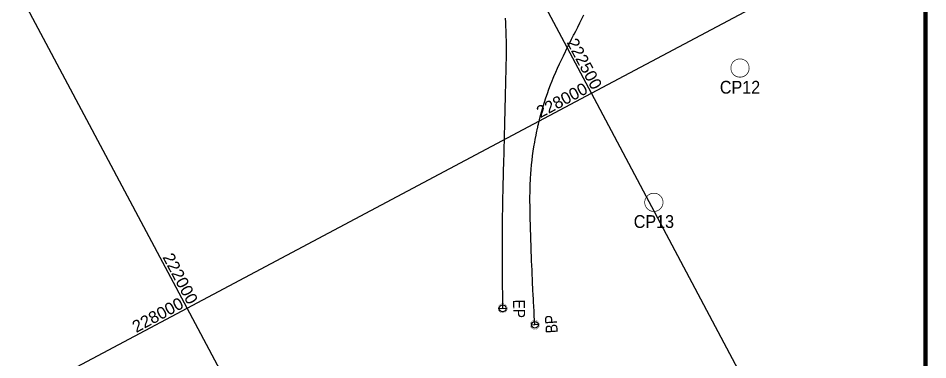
# Model space of a CAD drawing. Extents: x 226182 to 227023, y 224653 to 225247.
# Drawn here: x 226338.2 to 226536.9, y 224887.8 to 224962.5 of the extents above; entities that cross this region are included whole.
import ezdxf
from ezdxf.enums import TextEntityAlignment as Align

# ---------------------------------------------------------------- set-up
doc = ezdxf.new("R2010")
doc.units = 0
doc.header["$LTSCALE"] = 10
doc.header["$MEASUREMENT"] = 0
doc.layers.get('0').update_dxf_attribs({"linetype": 'CONTINUOUS'})
for name, color, linetype in [('CA-ALGN-CNTL', 2, 'CONTINUOUS'), ('CA-ALGN-IPSM', 2, 'CONTINUOUS'), ('CA-ALGN-STSM', 2, 'CONTINUOUS'), ('CA-ALGN-TEXT', 3, 'CONTINUOUS'), ('CV-GRID-BORD', 4, 'CONTINUOUS'), ('CV-GRID-LINE', 1, 'CONTINUOUS'), ('CV-GRID-TEXT', 4, 'CONTINUOUS'), ('CV-SURV-SYMB', 3, 'CONTINUOUS'), ('CV-SURV-TEXT', 3, 'CONTINUOUS')]:
    doc.layers.add(name, color=color, linetype=linetype)
doc.styles.add('GTXT', font='Dotum.ttf')
doc.styles.get("Standard").update_dxf_attribs({"font": 'Dotum.ttf'})

# ---------------------------------------------------------------- blocks, each defined once
blk = doc.blocks.new('CVSVCPM')
at = {"const_width": 0.15}
blk.add_lwpolyline([(0, 2, -1), (0, -2, -1), (0, 2)], format="xyb", dxfattribs=at)
at = {"style": 'GTXT', "flags": 1}
blk.add_attdef('NO', text='', height=2.5, dxfattribs=at).set_placement((0, 4.760439115567124), align=Align.MIDDLE)
blk = doc.blocks.new('CASTAMS')
blk.add_line((0, -1.5), (0, 1.5))
at = {"style": 'GTXT', "flags": 1}
for tag, p in [('STA_DST', (0, -3.624746947281125)), ('XSEC_DAT', (0, -6.854719476030255))]:
    blk.add_attdef(tag, text='', height=2.5, dxfattribs=at).set_placement(p, align=Align.MIDDLE)
blk = doc.blocks.new('CAIPMRK')
at = {"const_width": 0.1}
blk.add_lwpolyline([(-2, 0, -0.9999999999999999), (2, 0, -1)], format="xyb", close=True, dxfattribs=at)
blk.add_circle((0, 0), 1.5)

msp = doc.modelspace()

# ---------------------------------------------------------------- linework, layer by layer
at = {"layer": 'CA-ALGN-CNTL'}
for points in [[(226444.5799356058, 224962.5214186979), (226444.6490246881, 224961.5238162622), (226444.7042173707, 224960.5253485821), (226444.7291399372, 224959.9737512002), (226444.729242148, 224959.9713138925), (226444.7466153658, 224959.526252617), (226444.7773212819, 224958.5267295604), (226444.7974388472, 224957.5269358986), (226444.8080797494, 224956.5269961076), (226444.8103546944, 224955.5270024295), (226444.8053724671, 224954.527016638), (226444.7942459442, 224953.5270800313), (226444.7780850305, 224952.5272096758), (226444.7580025597, 224951.5274128696), (226444.7351092204, 224950.5276753842), (226444.7105140476, 224949.527977581), (226444.6971540297, 224948.9975178225), (226444.685312776, 224948.5282950153), (226444.6600810362, 224947.5286143704), (226444.6348502353, 224946.5289319596), (226444.6096212003, 224945.5292504878), (226444.5843903995, 224944.5295680771), (226444.5591613645, 224943.5298866053), (226444.5339296247, 224942.5302059604), (226444.5086988238, 224941.5305235496), (226444.4834697888, 224940.5308420778), (226444.458238988, 224939.5311596671), (226444.433009014, 224938.5314799612), (226444.4077782132, 224937.5317975504), (226444.3825474123, 224936.5321151397), (226444.3573183773, 224935.5324336679), (226444.3320875765, 224934.5327512571), (226444.3068558367, 224933.5330706123), (226444.2816268017, 224932.5333891404), (226444.2563960008, 224931.5337067297), (226444.2311669659, 224930.5340252579), (226444.205935226, 224929.534344613), (226444.1807044251, 224928.5346622023), (226444.1554753902, 224927.5349807304), (226444.1302445893, 224926.5352983197), (226444.1050137885, 224925.5356159089), (226444.103138129, 224925.4613028105), (226444.0805412034, 224924.5359175978), (226444.0578296223, 224923.5361748235), (226444.0368869357, 224922.5363940468), (226444.0177094998, 224921.5365778604), (226444.0002999076, 224920.5367299081), (226443.9846589858, 224919.5368528948), (226443.9707830909, 224918.5369494133), (226443.9586775203, 224917.5370222804), (226443.9483376915, 224916.537075855), (226443.9397644313, 224915.5371128417), (226443.9329612716, 224914.5371351186), (226443.9279244566, 224913.5371497491), (226443.9246549252, 224912.5371549674), (226443.9231525654, 224911.5371552442), (226443.9234190311, 224910.5371559894), (226443.9254533835, 224909.5371589685), (226443.9292546835, 224908.5371659477), (226443.9348228192, 224907.5371813976), (226443.9421586175, 224906.537208023), (226443.9512629053, 224905.5372485288), (226443.9621346318, 224904.5373091517), (226443.9747737969, 224903.5373898916), (226443.9891794617, 224902.5374925145), (226444.005355046, 224901.5376233689), (226444.02329514, 224900.5377841087), (226444.0430041027, 224899.5379793167), (226444.0530458904, 224899.0601732897), (226444.0530492071, 224899.0600051677), (226444.0530501461, 224899.0600034019)], [(226451.0953969534, 224895.4563714931), (226451.0953959025, 224895.4563777298), (226451.0356485334, 224896.4545845834), (226450.9773929334, 224897.4528869617), (226450.9206320313, 224898.4512750963), (226450.8653632343, 224899.4497453432), (226450.8115883082, 224900.4482986417), (226450.7800422724, 224901.0474690289), (226450.7286566819, 224902.0461465988), (226450.6787650744, 224903.0449027494), (226450.6592275398, 224903.4444255501), (226450.6114279427, 224904.4432815248), (226450.5651233793, 224905.4422098436), (226450.5203121961, 224906.4412050968), (226450.4769953317, 224907.4402655184), (226450.4351727863, 224908.4393911085), (226450.3948446717, 224909.4385773963), (226450.3560119271, 224910.4378226159), (226450.3186737254, 224911.4371240626), (226450.2828300665, 224912.4364817362), (226450.2552319643, 224913.236005407), (226450.2417900464, 224913.6357793201), (226450.2092360635, 224914.6352507145), (226450.1842671315, 224915.434860824), (226450.1691497139, 224915.9346309366), (226450.1544032553, 224916.4344148153), (226450.1532619964, 224916.4736880552), (226450.1532604975, 224916.4737121748), (226450.1255541235, 224917.4339986994), (226450.098060451, 224918.4336192218), (226450.0733322845, 224919.4333125986), (226450.0527844779, 224920.4331017459), (226450.0378252691, 224921.4329879409), (226450.029866049, 224922.4329537512), (226450.0303216972, 224923.432949622), (226450.0406025796, 224924.4328918868), (226450.0621165381, 224925.4326547644), (226450.0962744126, 224926.4320642345), (226450.1194795224, 224926.9511054115), (226450.1444561526, 224927.4308936101), (226450.2073709859, 224928.4289038763), (226450.2850441608, 224929.425872883), (226450.3774542286, 224930.4215853632), (226450.484584323, 224931.4158216912), (226450.6064104024, 224932.4083629558), (226450.7429038425, 224933.3989946048), (226450.8940378967, 224934.3874985544), (226451.0597777041, 224935.3736592013), (226451.1609646882, 224935.9357021136), (226451.349577069, 224936.9177447631), (226451.4601346506, 224937.4597018048), (226451.6659780629, 224938.4135338099), (226451.7098651799, 224938.6086595048), (226451.7767806032, 224938.9011014394), (226451.8680158327, 224939.2905564502), (226452.1061763226, 224940.2617733507), (226452.3586777609, 224941.2293599884), (226452.6254636479, 224942.1931073758), (226452.9064758299, 224943.1528011157), (226453.2016541634, 224944.1082348134), (226453.5109333192, 224945.0591947868), (226453.8342450394, 224946.005477122), (226454.1715202388, 224946.9468752003), (226454.522682769, 224947.8831786474), (226454.8876580234, 224948.8141869691), (226455.1220388707, 224949.391567983), (226455.2663535124, 224949.7396992236), (226455.6581647909, 224950.6597360579), (226456.0617964225, 224951.5746506404), (226456.4759198835, 224952.4848668875), (226456.8992198815, 224953.3908519929), (226457.3304034089, 224954.2931121809), (226457.7681899741, 224955.1921897779), (226457.856428631, 224955.3716721762), (226458.033504748, 224955.7303415093), (226458.4792259074, 224956.6255129477), (226458.6585162799, 224956.9830808904), (226459.1085503573, 224957.8760922828), (226459.5601729506, 224958.7683015472), (226459.6879126458, 224959.0203733264), (226459.6879365844, 224959.0204177667), (226460.0120511427, 224959.6603794294), (226460.4619483672, 224960.5534607596), (226460.9071042325, 224961.4489115016), (226461.3447341842, 224962.3480621203), (226461.7720169889, 224963.2521714797)]]:
    msp.add_lwpolyline(points, dxfattribs=at)
at = {"layer": 'CV-GRID-BORD', "const_width": 1.000000000000005}
msp.add_lwpolyline([(226237.5456081753, 224791.3764520305), (226536.439884192, 224791.7356254993), (226536.4398604836, 225127.7618458895), (226237.533097954, 225127.7618248001)], close=True, dxfattribs=at)
at = {"layer": 'CV-GRID-LINE', "linetype": 'Continuous'}
for p, q in [((226463.445661589, 224946.0797163518), (226416.4984990807, 225034.3744723253)), ((226463.445661589, 224946.0797163518), (226416.4984990807, 225034.3744723253)), ((226463.445661589, 224946.0797163518), (226416.4984990807, 225034.3744723253)), ((226463.445661589, 224946.0797163518), (226416.4984990807, 225034.3744723253)), ((226463.445661589, 224946.0797163518), (226416.4984990807, 225034.3744723253)), ((226375.1509056154, 224899.1325538436), (226328.2037431072, 224987.4273098171)), ((226375.1509056154, 224899.1325538436), (226328.2037431072, 224987.4273098171)), ((226375.1509056154, 224899.1325538436), (226328.2037431072, 224987.4273098171)), ((226375.1509056154, 224899.1325538436), (226328.2037431072, 224987.4273098171)), ((226375.1509056154, 224899.1325538436), (226328.2037431072, 224987.4273098171)), ((226463.445661589, 224946.0797163518), (226536.4398705638, 224984.8914323266)), ((226463.445661589, 224946.0797163518), (226536.4398705638, 224984.8914323266)), ((226463.445661589, 224946.0797163518), (226536.4398705638, 224984.8914323266)), ((226463.445661589, 224946.0797163518), (226536.4398705638, 224984.8914323266)), ((226463.445661589, 224946.0797163518), (226536.4398705638, 224984.8914323266)), ((226375.1509056154, 224899.1325538436), (226463.445661589, 224946.0797163518)), ((226375.1509056154, 224899.1325538436), (226463.445661589, 224946.0797163518)), ((226375.1509056154, 224899.1325538436), (226463.445661589, 224946.0797163518)), ((226375.1509056154, 224899.1325538436), (226463.445661589, 224946.0797163518)), ((226375.1509056154, 224899.1325538436), (226463.445661589, 224946.0797163518)), ((226510.3928240972, 224857.7849603783), (226463.445661589, 224946.0797163518)), ((226510.3928240972, 224857.7849603783), (226463.445661589, 224946.0797163518)), ((226510.3928240972, 224857.7849603783), (226463.445661589, 224946.0797163518)), ((226510.3928240972, 224857.7849603783), (226463.445661589, 224946.0797163518)), ((226286.8561496419, 224852.1853913353), (226375.1509056154, 224899.1325538436)), ((226286.8561496419, 224852.1853913353), (226375.1509056154, 224899.1325538436)), ((226286.8561496419, 224852.1853913353), (226375.1509056154, 224899.1325538436)), ((226286.8561496419, 224852.1853913353), (226375.1509056154, 224899.1325538436)), ((226286.8561496419, 224852.1853913353), (226375.1509056154, 224899.1325538436)), ((226422.0980681237, 224810.83779787), (226375.1509056154, 224899.1325538436)), ((226422.0980681237, 224810.83779787), (226375.1509056154, 224899.1325538436)), ((226422.0980681237, 224810.83779787), (226375.1509056154, 224899.1325538436)), ((226422.0980681237, 224810.83779787), (226375.1509056154, 224899.1325538436))]:
    msp.add_line(p, q, dxfattribs=at)

# ---------------------------------------------------------------- block references
at = {"layer": 'CA-ALGN-IPSM', "xscale": 0.5, "yscale": 0.5}
for p in [(226444.0530501461, 224899.0600034018), (226451.0953969534, 224895.4563714932)]:
    msp.add_blockref('CAIPMRK', p, dxfattribs=at)
at = {"layer": 'CA-ALGN-STSM', "xscale": 0.5, "yscale": 0.5, "zscale": 0.5}
for p, rotation in [((226444.0530447249, 224899.05998911), 271.202705307401), ((226451.0954018161, 224895.4563859846), 93.42606221273304)]:
    msp.add_blockref('CASTAMS', p, dxfattribs=dict(at, rotation=rotation))
at = {"layer": 'CV-SURV-SYMB'}
for p, rotation in [((226495.9125422028, 224951.5911186423), 90.00000404250149), ((226495.9125422028, 224951.5911186423), 180.0000040425014), ((226495.9125422028, 224951.5911186423), 90.00000404250149), ((226495.9125422028, 224951.5911186423), 180.0000040425014), ((226495.9125422028, 224951.5911186423), 90.00000404250149), ((226495.9125422028, 224951.5911186423), 180.0000040425014), ((226477.0958603633, 224922.2350171207), 90.00000404250149), ((226477.0958603632, 224922.2350171207), 180.0000040425014), ((226477.0958603633, 224922.2350171207), 90.00000404250149), ((226477.0958603632, 224922.2350171207), 180.0000040425014)]:
    msp.add_blockref('CVSVCPM', p, dxfattribs=dict(at, rotation=rotation))

# ---------------------------------------------------------------- texts
at = {"layer": 'CA-ALGN-TEXT'}
for s, rotation, width, p, p2 in [('EP', 270.6944304124874, 0.8708495804225473, (226446.3355052196, 224900.9425736874), (226446.3839844212, 224896.9428674778)), ('BP', 93.90666468364688, 0.8374048402668345, (226456.1113678291, 224893.7151303405), (226455.8388424631, 224897.705835782))]:
    msp.add_text(s, height=2.600000000000012, rotation=rotation, dxfattribs=dict(at, width=width)).set_placement(p, p2, align=Align.FIT)
at = {"layer": 'CV-GRID-TEXT'}
for s, rotation, width, p, p2 in [('222500', 298.0000040424686, 0.9496198943430639, (226457.9773924618, 224957.2160547425), (226463.6110519628, 224946.6206840257)), ('222500', 298.0000040424686, 0.9496198943430639, (226457.9773924618, 224957.2160547425), (226463.6110519628, 224946.6206840257)), ('222500', 298.0000040424686, 0.9496198943430639, (226457.9773924618, 224957.2160547425), (226463.6110519628, 224946.6206840257)), ('222500', 298.0000040424686, 0.9496198943430639, (226457.9773924618, 224957.2160547425), (226463.6110519628, 224946.6206840257)), ('222500', 298.0000040424686, 0.9496198943430639, (226457.9773924618, 224957.2160547425), (226463.6110519628, 224946.6206840257)), ('228000', 28.00000404252607, 0.9496198943461788, (226452.3093231982, 224940.6114472247), (226462.9046939151, 224946.2451067257)), ('228000', 28.00000404252607, 0.9496198943461788, (226452.3093231982, 224940.6114472247), (226462.9046939151, 224946.2451067257)), ('228000', 28.00000404252607, 0.9496198943461788, (226452.3093231982, 224940.6114472247), (226462.9046939151, 224946.2451067257)), ('228000', 28.00000404252607, 0.9496198943461788, (226452.3093231982, 224940.6114472247), (226462.9046939151, 224946.2451067257)), ('228000', 28.00000404252607, 0.9496198943461788, (226452.3093231982, 224940.6114472247), (226462.9046939151, 224946.2451067257)), ('222000', 298.0000040426565, 0.9496198943421117, (226369.6826364883, 224910.2688922343), (226375.3162959893, 224899.6735215175)), ('222000', 298.0000040426565, 0.9496198943421117, (226369.6826364883, 224910.2688922343), (226375.3162959893, 224899.6735215175)), ('222000', 298.0000040426565, 0.9496198943421117, (226369.6826364883, 224910.2688922343), (226375.3162959893, 224899.6735215175)), ('222000', 298.0000040426565, 0.9496198943421117, (226369.6826364883, 224910.2688922343), (226375.3162959893, 224899.6735215175)), ('222000', 298.0000040426565, 0.9496198943421117, (226369.6826364883, 224910.2688922343), (226375.3162959893, 224899.6735215175)), ('228000', 28.000004042714, 0.9496198943452264, (226364.0145672247, 224893.6642847164), (226374.6099379415, 224899.2979442174)), ('228000', 28.000004042714, 0.9496198943452264, (226364.0145672247, 224893.6642847164), (226374.6099379415, 224899.2979442174)), ('228000', 28.000004042714, 0.9496198943452264, (226364.0145672247, 224893.6642847164), (226374.6099379415, 224899.2979442174)), ('228000', 28.000004042714, 0.9496198943452264, (226364.0145672247, 224893.6642847164), (226374.6099379415, 224899.2979442174)), ('228000', 28.000004042714, 0.9496198943452264, (226364.0145672247, 224893.6642847164), (226374.6099379415, 224899.2979442174))]:
    msp.add_text(s, height=2.600000000000012, rotation=rotation, dxfattribs=dict(at, width=width)).set_placement(p, p2, align=Align.FIT)
at = {"layer": 'CV-SURV-TEXT'}
for s, rotation, width, p, p2 in [('CP12', 4.042615183126627e-06, 0.8943188086062958, (226491.5125425979, 224945.9911183319), (226500.3125425979, 224945.9911189528)), ('CP12', 4.042615183126627e-06, 0.8943188086062958, (226491.5125425979, 224945.9911183319), (226500.3125425979, 224945.9911189528)), ('CP12', 4.042615183126627e-06, 0.8943188086062958, (226491.5125425979, 224945.9911183319), (226500.3125425979, 224945.9911189528)), ('CP13', 4.042615183113257e-06, 0.8943188086092533, (226472.6958607583, 224916.6350168102), (226481.4958607584, 224916.6350174311)), ('CP13', 4.042615183113257e-06, 0.8943188086092533, (226472.6958607583, 224916.6350168102), (226481.4958607584, 224916.6350174311))]:
    msp.add_text(s, height=2.800000000000013, rotation=rotation, dxfattribs=dict(at, width=width)).set_placement(p, p2, align=Align.FIT)

doc.saveas('drawing.dxf')
